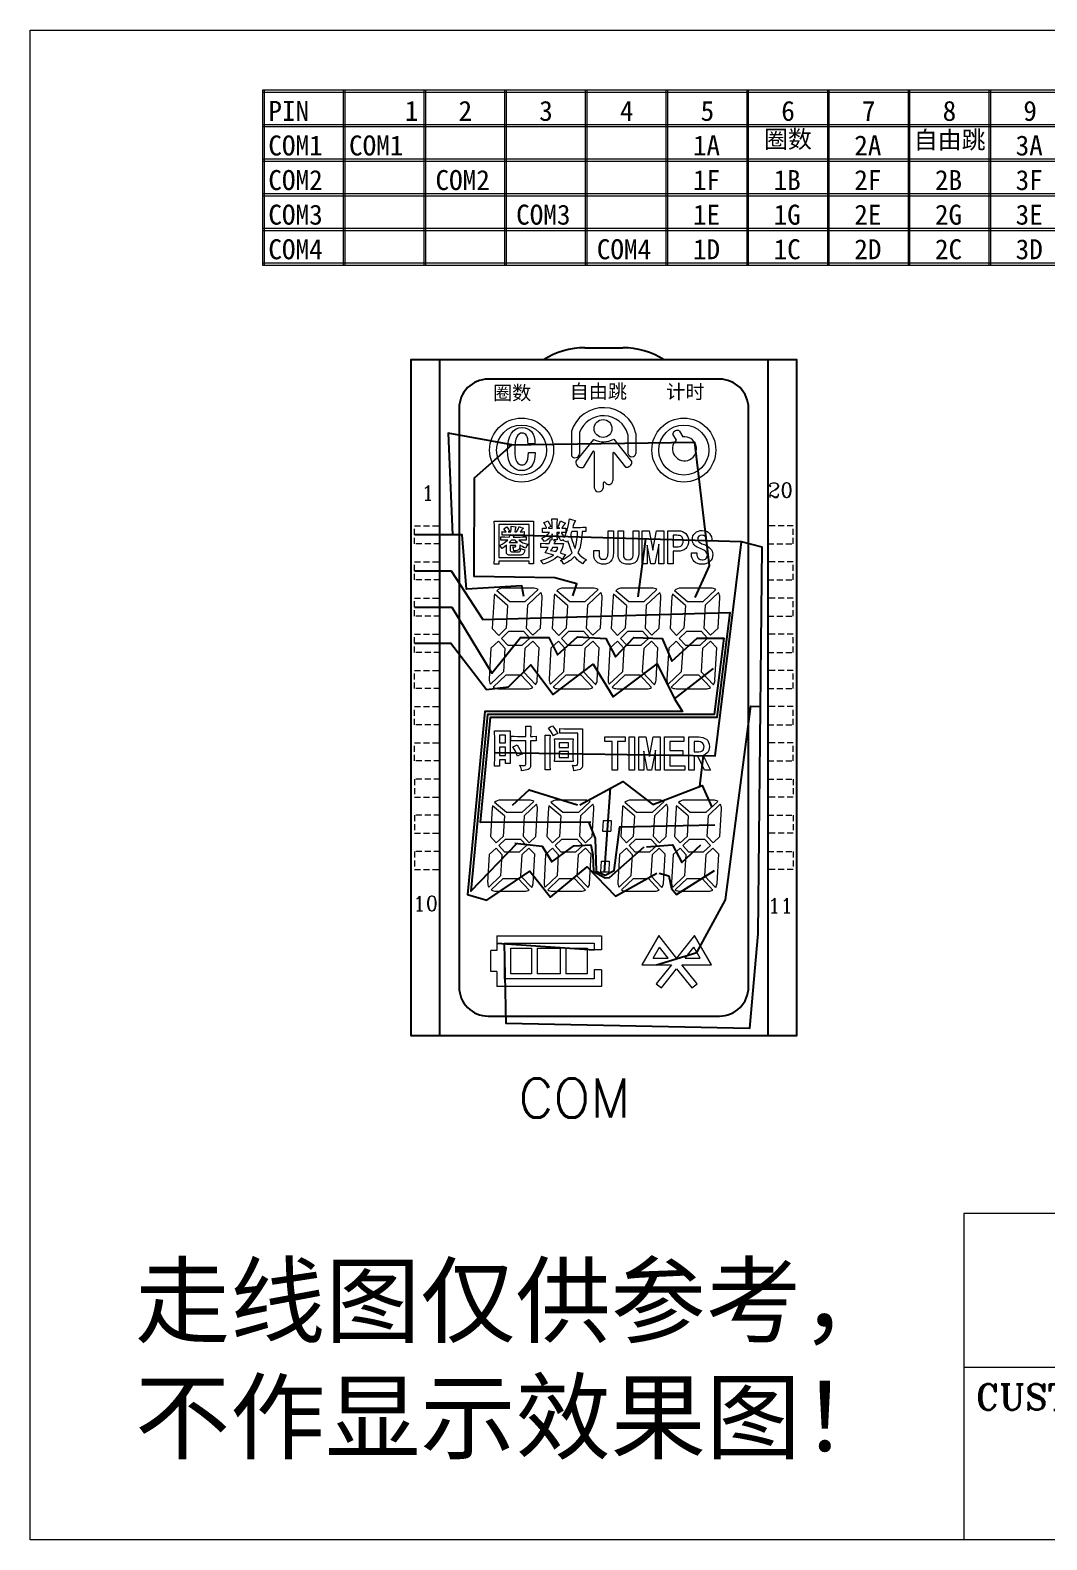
# Model space of a CAD drawing. Header units: millimetres. Extents: x 80 to 298, y -36 to 36.
# Drawn here: x 177.8 to 219.9, y -35.7 to 26.9 of the extents above; entities that cross this region are included whole.
import ezdxf

# ---------------------------------------------------------------- set-up
doc = ezdxf.new("R2010")
doc.units = ezdxf.units.MM
doc.header["$LTSCALE"] = 0.5
doc.linetypes.add('DASHED', pattern=[0.75, 0.5, -0.25])
doc.layers.get('0').update_dxf_attribs({"lineweight": 18})
doc.layers.add('COM', color=1, linetype='Continuous')
doc.styles.add('ROMANC', font='romanc', dxfattribs={"width": 0.8, "height": 1})
doc.styles.add('romans', font='romans.shx')
doc.styles.add('ROMANT', font='romant', dxfattribs={"height": 1.9})
doc.styles.get("Standard").update_dxf_attribs({"font": 'SimSun.ttf'})
doc.styles.add('WMF-宋体0', font='SimSun.ttf')

msp = doc.modelspace()

# ---------------------------------------------------------------- linework, layer by layer
at = {"linetype": 'DASHED'}
msp.add_line((194.762, 10.875), (194.762, -12.375), dxfattribs=at)
at = {"ltscale": 0.5}
for p, q in [((200.222, 10.29), (200.222, 9.267)), ((200.558, 10.236), (200.558, 9.35)), ((202.56, 10.156), (202.56, 9.364)), ((202.896, 10.197), (202.896, 9.372)), ((204.416, 10.166), (204.562, 9.923)), ((204.706, 10.298), (204.838, 10.057)), ((201.137, 9.951), (200.397, 9.045)), ((201.103, 9.454), (200.707, 8.794)), ((201.166, 9.436), (201.166, 7.949)), ((201.976, 9.964), (202.728, 9.016)), ((201.997, 9.397), (202.464, 8.807)), ((201.937, 9.376), (201.937, 8.245)), ((201.535, 8.143), (201.535, 7.932)), ((198.625, 3.792), (197.393, 3.792)), ((201.113, 3.792), (199.881, 3.792)), ((203.555, 3.792), (202.324, 3.792)), ((205.998, 3.792), (204.767, 3.792)), ((197.016, 3.437), (196.935, 2.116)), ((197.571, 3.071), (197.034, 3.531)), ((197.664, 3.215), (197.124, 3.679)), ((198.291, 3.215), (197.664, 3.215)), ((198.291, 3.215), (198.834, 3.729)), ((198.408, 3.092), (198.951, 3.605)), ((198.932, 2.13), (199.002, 3.393)), ((199.504, 3.437), (199.423, 2.116)), ((200.059, 3.071), (199.522, 3.531)), ((200.152, 3.215), (199.611, 3.679)), ((200.779, 3.215), (200.152, 3.215)), ((200.779, 3.215), (201.322, 3.729)), ((200.896, 3.092), (201.439, 3.605)), ((201.419, 2.13), (201.49, 3.393)), ((201.947, 3.437), (201.866, 2.116)), ((202.502, 3.071), (201.965, 3.531)), ((202.595, 3.215), (202.054, 3.679)), ((203.222, 3.215), (202.595, 3.215)), ((203.222, 3.215), (203.765, 3.729)), ((203.339, 3.092), (203.881, 3.605)), ((203.862, 2.13), (203.933, 3.393)), ((204.389, 3.437), (204.309, 2.116)), ((204.945, 3.071), (204.408, 3.531)), ((205.038, 3.215), (204.497, 3.679)), ((205.665, 3.215), (205.038, 3.215)), ((205.665, 3.215), (206.207, 3.729)), ((205.781, 3.092), (206.324, 3.605)), ((206.305, 2.13), (206.376, 3.393)), ((197.571, 3.071), (197.513, 2.123)), ((198.353, 2.116), (198.408, 3.092)), ((200.059, 3.071), (200.001, 2.123)), ((200.841, 2.116), (200.896, 3.092)), ((202.502, 3.071), (202.444, 2.123)), ((203.284, 2.116), (203.339, 3.092)), ((204.945, 3.071), (204.887, 2.123)), ((205.727, 2.116), (205.781, 3.092)), ((196.935, 2.116), (197.202, 1.83)), ((197.513, 2.123), (197.202, 1.83)), ((197.63, 1.999), (197.318, 1.705)), ((197.63, 1.999), (198.23, 1.999)), ((198.23, 1.999), (198.495, 1.718)), ((198.353, 2.116), (198.619, 1.835)), ((198.619, 1.835), (198.932, 2.13)), ((199.423, 2.116), (199.69, 1.83)), ((200.001, 2.123), (199.69, 1.83)), ((200.118, 1.999), (199.806, 1.705)), ((200.118, 1.999), (200.718, 1.999)), ((200.718, 1.999), (200.983, 1.718)), ((200.841, 2.116), (201.106, 1.835)), ((201.106, 1.835), (201.419, 2.13)), ((201.866, 2.116), (202.133, 1.83)), ((202.444, 2.123), (202.133, 1.83)), ((202.561, 1.999), (202.249, 1.705)), ((202.561, 1.999), (203.16, 1.999)), ((203.16, 1.999), (203.426, 1.718)), ((203.284, 2.116), (203.549, 1.835)), ((203.549, 1.835), (203.862, 2.13)), ((204.309, 2.116), (204.576, 1.83)), ((204.887, 2.123), (204.576, 1.83)), ((205.003, 1.999), (204.692, 1.705)), ((205.003, 1.999), (205.603, 1.999)), ((205.603, 1.999), (205.868, 1.718)), ((205.727, 2.116), (205.992, 1.835)), ((205.992, 1.835), (206.305, 2.13)), ((196.881, 1.294), (196.807, 0.017)), ((197.194, 1.589), (196.881, 1.294)), ((197.194, 1.589), (197.459, 1.305)), ((197.318, 1.705), (197.583, 1.422)), ((197.459, 1.305), (197.402, 0.318)), ((197.583, 1.422), (198.182, 1.422)), ((198.182, 1.422), (198.495, 1.718)), ((198.242, 0.311), (198.298, 1.299)), ((198.298, 1.299), (198.612, 1.595)), ((198.612, 1.595), (198.877, 1.315)), ((198.8, -0.026), (198.877, 1.315)), ((199.369, 1.294), (199.295, 0.017)), ((199.682, 1.589), (199.369, 1.294)), ((199.682, 1.589), (199.947, 1.305)), ((199.806, 1.705), (200.07, 1.422)), ((199.947, 1.305), (199.89, 0.318)), ((200.07, 1.422), (200.669, 1.422)), ((200.669, 1.422), (200.983, 1.718)), ((200.73, 0.311), (200.786, 1.299)), ((200.786, 1.299), (201.1, 1.595)), ((201.1, 1.595), (201.364, 1.315)), ((201.288, -0.026), (201.364, 1.315)), ((201.812, 1.294), (201.738, 0.017)), ((202.125, 1.589), (201.812, 1.294)), ((202.125, 1.589), (202.39, 1.305)), ((202.249, 1.705), (202.513, 1.422)), ((202.39, 1.305), (202.333, 0.318)), ((202.513, 1.422), (203.112, 1.422)), ((203.112, 1.422), (203.426, 1.718)), ((203.172, 0.311), (203.229, 1.299)), ((203.229, 1.299), (203.542, 1.595)), ((203.542, 1.595), (203.807, 1.315)), ((203.73, -0.026), (203.807, 1.315)), ((204.255, 1.294), (204.181, 0.017)), ((204.568, 1.589), (204.255, 1.294)), ((204.568, 1.589), (204.833, 1.305)), ((204.692, 1.705), (204.956, 1.422)), ((204.833, 1.305), (204.776, 0.318)), ((204.956, 1.422), (205.555, 1.422)), ((205.555, 1.422), (205.868, 1.718)), ((205.615, 0.311), (205.672, 1.299)), ((205.672, 1.299), (205.985, 1.595)), ((205.985, 1.595), (206.25, 1.315)), ((206.173, -0.026), (206.25, 1.315)), ((197.402, 0.318), (196.858, -0.196)), ((197.519, 0.194), (196.975, -0.319)), ((197.519, 0.194), (198.118, 0.194)), ((198.118, 0.194), (198.614, -0.331)), ((198.242, 0.311), (198.737, -0.214)), ((199.89, 0.318), (199.346, -0.196)), ((200.007, 0.194), (199.463, -0.319)), ((200.007, 0.194), (200.606, 0.194)), ((200.606, 0.194), (201.101, -0.331)), ((200.73, 0.311), (201.225, -0.214)), ((202.333, 0.318), (201.789, -0.196)), ((202.449, 0.194), (201.906, -0.319)), ((202.449, 0.194), (203.049, 0.194)), ((203.049, 0.194), (203.544, -0.331)), ((203.172, 0.311), (203.668, -0.214)), ((204.776, 0.318), (204.232, -0.196)), ((204.892, 0.194), (204.349, -0.319)), ((204.892, 0.194), (205.491, 0.194)), ((205.491, 0.194), (205.987, -0.331)), ((205.615, 0.311), (206.111, -0.214)), ((197.185, -0.383), (198.422, -0.383)), ((199.672, -0.383), (200.91, -0.383)), ((202.115, -0.383), (203.353, -0.383)), ((204.558, -0.383), (205.796, -0.383)), ((198.471, -4.996), (197.276, -4.996)), ((200.809, -4.996), (199.613, -4.996)), ((203.873, -4.996), (202.678, -4.996)), ((206.099, -4.996), (204.903, -4.996)), ((196.934, -5.318), (196.861, -6.513)), ((197.437, -5.649), (196.951, -5.232)), ((197.521, -5.518), (197.032, -5.099)), ((198.169, -5.518), (197.521, -5.518)), ((198.169, -5.518), (198.66, -5.054)), ((198.226, -6.513), (198.275, -5.63)), ((198.275, -5.63), (198.766, -5.165)), ((198.749, -6.5), (198.813, -5.358)), ((199.272, -5.318), (199.199, -6.513)), ((199.774, -5.649), (199.288, -5.232)), ((199.858, -5.518), (199.369, -5.099)), ((200.507, -5.518), (199.858, -5.518)), ((200.507, -5.518), (200.998, -5.054)), ((200.563, -6.513), (200.613, -5.63)), ((200.613, -5.63), (201.104, -5.165)), ((201.086, -6.5), (201.15, -5.358)), ((202.336, -5.318), (202.263, -6.513)), ((202.839, -5.649), (202.352, -5.232)), ((202.923, -5.518), (202.433, -5.099)), ((203.571, -5.518), (202.923, -5.518)), ((203.571, -5.518), (204.062, -5.054)), ((203.628, -6.513), (203.677, -5.63)), ((203.677, -5.63), (204.168, -5.165)), ((204.151, -6.5), (204.215, -5.358)), ((204.562, -5.318), (204.489, -6.513)), ((205.064, -5.649), (204.578, -5.232)), ((205.148, -5.518), (204.659, -5.099)), ((205.797, -5.518), (205.148, -5.518)), ((205.797, -5.518), (206.288, -5.054)), ((205.853, -6.513), (205.903, -5.63)), ((205.903, -5.63), (206.394, -5.165)), ((206.376, -6.5), (206.44, -5.358)), ((197.437, -5.649), (197.384, -6.507)), ((199.774, -5.649), (199.722, -6.507)), ((201.53, -5.84), (201.509, -6.282)), ((201.53, -5.84), (201.873, -5.84)), ((201.873, -5.84), (201.851, -6.282)), ((202.839, -5.649), (202.786, -6.507)), ((205.064, -5.649), (205.012, -6.507)), ((196.861, -6.513), (197.103, -6.772)), ((197.384, -6.507), (197.103, -6.772)), ((197.49, -6.619), (197.208, -6.884)), ((197.49, -6.619), (198.114, -6.619)), ((198.07, -7.14), (198.354, -6.873)), ((198.114, -6.619), (198.354, -6.873)), ((198.226, -6.513), (198.466, -6.767)), ((198.466, -6.767), (198.749, -6.5)), ((199.199, -6.513), (199.44, -6.772)), ((199.722, -6.507), (199.44, -6.772)), ((199.827, -6.619), (199.545, -6.884)), ((199.827, -6.619), (200.451, -6.619)), ((200.408, -7.14), (200.691, -6.873)), ((200.451, -6.619), (200.691, -6.873)), ((200.563, -6.513), (200.803, -6.767)), ((200.803, -6.767), (201.086, -6.5)), ((201.509, -6.282), (201.851, -6.282)), ((202.263, -6.513), (202.505, -6.772)), ((202.786, -6.507), (202.505, -6.772)), ((202.892, -6.619), (202.61, -6.884)), ((202.892, -6.619), (203.516, -6.619)), ((203.472, -7.14), (203.756, -6.873)), ((203.516, -6.619), (203.756, -6.873)), ((203.628, -6.513), (203.868, -6.767)), ((203.868, -6.767), (204.151, -6.5)), ((204.489, -6.513), (204.73, -6.772)), ((205.012, -6.507), (204.73, -6.772)), ((205.117, -6.619), (204.835, -6.884)), ((205.117, -6.619), (205.741, -6.619)), ((205.698, -7.14), (205.981, -6.873)), ((205.741, -6.619), (205.981, -6.873)), ((205.853, -6.513), (206.093, -6.767)), ((206.093, -6.767), (206.376, -6.5)), ((196.812, -7.256), (196.745, -8.412)), ((197.096, -6.99), (196.812, -7.256)), ((197.096, -6.99), (197.335, -7.247)), ((197.208, -6.884), (197.447, -7.14)), ((197.335, -7.247), (197.284, -8.14)), ((197.447, -7.14), (198.07, -7.14)), ((198.125, -8.146), (198.176, -7.252)), ((198.176, -7.252), (198.459, -6.984)), ((198.459, -6.984), (198.699, -7.238)), ((198.63, -8.451), (198.699, -7.238)), ((199.15, -7.256), (199.083, -8.412)), ((199.433, -6.99), (199.15, -7.256)), ((199.433, -6.99), (199.673, -7.247)), ((199.545, -6.884), (199.784, -7.14)), ((199.673, -7.247), (199.621, -8.14)), ((199.784, -7.14), (200.408, -7.14)), ((200.462, -8.146), (200.513, -7.252)), ((200.513, -7.252), (200.797, -6.984)), ((200.797, -6.984), (201.037, -7.238)), ((200.967, -8.451), (201.037, -7.238)), ((202.214, -7.256), (202.147, -8.412)), ((202.498, -6.99), (202.214, -7.256)), ((202.498, -6.99), (202.737, -7.247)), ((202.61, -6.884), (202.849, -7.14)), ((202.737, -7.247), (202.685, -8.14)), ((202.849, -7.14), (203.472, -7.14)), ((203.527, -8.146), (203.578, -7.252)), ((203.578, -7.252), (203.861, -6.984)), ((203.861, -6.984), (204.101, -7.238)), ((204.031, -8.451), (204.101, -7.238)), ((204.44, -7.256), (204.373, -8.412)), ((204.723, -6.99), (204.44, -7.256)), ((204.723, -6.99), (204.963, -7.247)), ((204.835, -6.884), (205.074, -7.14)), ((204.963, -7.247), (204.911, -8.14)), ((205.074, -7.14), (205.698, -7.14)), ((205.752, -8.146), (205.803, -7.252)), ((205.803, -7.252), (206.087, -6.984)), ((206.087, -6.984), (206.327, -7.238)), ((206.257, -8.451), (206.327, -7.238)), ((201.447, -7.524), (201.426, -7.966)), ((201.426, -7.966), (201.768, -7.966)), ((201.447, -7.524), (201.79, -7.524)), ((201.79, -7.524), (201.768, -7.966)), ((197.284, -8.14), (196.792, -8.604)), ((197.389, -8.252), (196.897, -8.716)), ((197.389, -8.252), (198.013, -8.252)), ((198.013, -8.252), (198.461, -8.726)), ((198.125, -8.146), (198.573, -8.621)), ((199.621, -8.14), (199.129, -8.604)), ((199.727, -8.252), (199.235, -8.716)), ((199.727, -8.252), (200.35, -8.252)), ((200.35, -8.252), (200.798, -8.726)), ((200.462, -8.146), (200.91, -8.621)), ((202.685, -8.14), (202.193, -8.604)), ((202.791, -8.252), (202.299, -8.716)), ((202.791, -8.252), (203.415, -8.252)), ((203.415, -8.252), (203.863, -8.726)), ((203.527, -8.146), (203.975, -8.621)), ((204.911, -8.14), (204.419, -8.604)), ((205.017, -8.252), (204.525, -8.716)), ((205.017, -8.252), (205.64, -8.252)), ((205.64, -8.252), (206.089, -8.726)), ((205.752, -8.146), (206.2, -8.621)), ((197.087, -8.773), (198.288, -8.773)), ((199.424, -8.773), (200.626, -8.773)), ((202.489, -8.773), (203.69, -8.773)), ((204.714, -8.773), (205.916, -8.773)), ((197.121, -10.62), (201.472, -10.62)), ((197.121, -10.62), (197.121, -11.236)), ((201.472, -10.62), (201.472, -11.199)), ((196.87, -12.106), (196.87, -11.236)), ((197.121, -11.236), (196.87, -11.236)), ((197.435, -10.93), (201.162, -10.93)), ((197.435, -10.93), (197.435, -12.412)), ((197.707, -12.202), (197.707, -11.14)), ((197.707, -11.14), (198.563, -11.14)), ((198.563, -11.14), (198.563, -12.202)), ((198.797, -11.14), (199.752, -11.14)), ((198.797, -11.14), (198.797, -12.202)), ((199.752, -11.14), (199.752, -12.202)), ((199.985, -11.14), (200.877, -11.14)), ((199.985, -11.14), (199.985, -12.202)), ((200.877, -11.14), (200.877, -12.202)), ((201.162, -10.93), (201.162, -11.199)), ((201.472, -11.199), (201.162, -11.199)), ((203.614, -11.546), (203.874, -11.093)), ((204.233, -11.546), (203.874, -11.093)), ((204.933, -11.546), (205.291, -11.093)), ((205.552, -11.546), (205.291, -11.093)), ((203.614, -11.546), (204.233, -11.546)), ((204.933, -11.546), (205.552, -11.546)), ((197.121, -12.106), (196.87, -12.106)), ((197.121, -12.106), (197.121, -12.722)), ((201.162, -12.412), (197.435, -12.412)), ((198.563, -12.202), (197.707, -12.202)), ((199.752, -12.202), (198.797, -12.202)), ((200.877, -12.202), (199.985, -12.202)), ((201.472, -12.035), (201.162, -12.035)), ((201.162, -12.035), (201.162, -12.412)), ((201.472, -12.035), (201.472, -12.722)), ((201.472, -12.722), (197.121, -12.722))]:
    msp.add_line(p, q, dxfattribs=at)
at = {"lineweight": 25}
msp.add_line((208.362, -14.75), (209.562, -14.75), dxfattribs=at)
at = {"linetype": 'ByBlock'}
msp.add_lwpolyline([(177.773, -35.657), (177.773, 26.913), (267.074, 26.913), (267.074, -35.657)], close=True, dxfattribs=at)
at = {"color": 7, "lineweight": 0}
for points in [[(187.412, 24.429), (187.412, 24.35), (257.755, 24.35), (257.755, 24.429), (187.412, 24.429), (187.412, 24.429)], [(187.412, 24.429), (187.412, 17.18), (187.492, 17.18), (187.492, 24.429), (187.412, 24.429), (187.412, 24.429)], [(190.758, 24.429), (190.758, 17.18), (190.837, 17.18), (190.837, 24.429), (190.758, 24.429), (190.758, 24.429)], [(194.104, 24.429), (194.104, 17.18), (194.183, 17.18), (194.183, 24.429), (194.104, 24.429), (194.104, 24.429)], [(197.45, 24.429), (197.45, 17.18), (197.529, 17.18), (197.529, 24.429), (197.45, 24.429), (197.45, 24.429)], [(200.795, 24.429), (200.795, 17.18), (200.875, 17.18), (200.875, 24.429), (200.795, 24.429), (200.795, 24.429)], [(204.141, 24.429), (204.141, 17.18), (204.221, 17.18), (204.221, 24.429), (204.141, 24.429), (204.141, 24.429)], [(207.487, 24.429), (207.487, 17.18), (207.567, 17.18), (207.567, 24.429), (207.487, 24.429), (207.487, 24.429)], [(210.833, 24.429), (210.833, 17.18), (210.913, 17.18), (210.913, 24.429), (210.833, 24.429), (210.833, 24.429)], [(214.179, 24.429), (214.179, 17.18), (214.259, 17.18), (214.259, 24.429), (214.179, 24.429), (214.179, 24.429)], [(217.525, 24.429), (217.525, 17.18), (217.605, 17.18), (217.605, 24.429), (217.525, 24.429), (217.525, 24.429)], [(187.412, 22.995), (187.412, 22.916), (257.755, 22.916), (257.755, 22.995), (187.412, 22.995), (187.412, 22.995)], [(187.412, 21.561), (187.412, 21.482), (257.755, 21.482), (257.755, 21.561), (187.412, 21.561), (187.412, 21.561)], [(187.412, 20.128), (187.412, 20.048), (257.755, 20.048), (257.755, 20.128), (187.412, 20.128), (187.412, 20.128)], [(187.412, 18.694), (187.412, 18.614), (257.755, 18.614), (257.755, 18.694), (187.412, 18.694), (187.412, 18.694)], [(187.412, 17.26), (187.412, 17.18), (257.755, 17.18), (257.755, 17.26), (187.412, 17.26), (187.412, 17.26)]]:
    msp.add_lwpolyline(points, dxfattribs=at)
at = {"color": 7, "linetype": 'Continuous', "lineweight": 25}
for points in [[(208.362, 13.25), (194.762, 13.25), (193.562, 13.25), (193.562, -14.75), (209.562, -14.75), (209.562, 13.25), (208.362, 13.25), (208.362, -14.75)], [(194.762, -14.75), (194.762, 13.25)], [(200.779, 13.75), (202.345, 13.75)]]:
    msp.add_lwpolyline(points, dxfattribs=at)
for points in [[(200.779, 13.75, 0.143639), (199.062, 13.25)], [(204.062, 13.25, 0.143639), (202.345, 13.75)]]:
    msp.add_lwpolyline(points, format="xyb", dxfattribs=at)
at = {"lineweight": 25}
msp.add_lwpolyline([(195.562, 11.25), (195.562, -12.75, 0.414214), (196.762, -13.95), (206.362, -13.95, 0.414214), (207.562, -12.75), (207.562, 11.25, 0.414214), (206.362, 12.45), (196.762, 12.45, 0.414214)], format="xyb", close=True, dxfattribs=at)
at = {"ltscale": 0.5}
for points in [[(198.719, 9.407), (198.699, 9.215), (198.668, 9.054), (198.618, 8.923), (198.547, 8.822), (198.467, 8.751), (198.376, 8.701), (198.275, 8.67), (198.164, 8.66), (198.043, 8.67), (197.932, 8.711), (197.831, 8.771), (197.74, 8.862), (197.659, 8.973), (197.609, 9.114), (197.578, 9.296), (197.568, 9.498), (197.578, 9.72), (197.609, 9.912), (197.659, 10.073), (197.73, 10.205), (197.821, 10.305), (197.932, 10.386), (198.043, 10.427), (198.174, 10.447), (198.295, 10.427), (198.396, 10.396), (198.487, 10.346), (198.567, 10.275), (198.628, 10.174), (198.668, 10.063), (198.699, 9.922), (198.699, 9.771), (198.426, 9.771), (198.416, 9.882), (198.406, 9.972), (198.386, 10.053), (198.356, 10.114), (198.325, 10.154), (198.285, 10.184), (198.234, 10.205), (198.174, 10.215), (198.113, 10.205), (198.053, 10.174), (198.002, 10.124), (197.952, 10.053), (197.911, 9.962), (197.891, 9.841), (197.871, 9.7), (197.871, 9.518), (197.871, 9.357), (197.891, 9.215), (197.911, 9.104), (197.952, 9.024), (198.002, 8.963), (198.053, 8.923), (198.113, 8.892), (198.174, 8.892), (198.214, 8.892), (198.265, 8.913), (198.305, 8.943), (198.345, 8.983), (198.386, 9.044), (198.406, 9.135), (198.426, 9.256), (198.436, 9.407), (198.719, 9.407)], [(197.019, 6.565), (198.65, 6.565), (198.642, 6.349), (198.642, 6.124), (198.642, 5.296), (198.642, 5.184), (198.642, 5.063), (198.65, 4.935), (198.65, 4.79), (198.465, 4.79), (198.465, 4.911), (197.204, 4.911), (197.204, 4.782), (197.019, 4.782), (197.027, 5.047), (197.027, 5.304), (197.027, 6.124), (197.027, 6.341), (197.019, 6.565)], [(197.204, 6.421), (197.204, 5.055), (198.465, 5.055), (198.465, 6.421), (197.204, 6.421)], [(197.74, 5.782), (197.696, 5.73), (197.644, 5.678), (197.977, 5.678), (197.925, 5.715), (197.881, 5.782), (197.74, 5.782)], [(200.232, 6.14), (200.208, 6.075), (200.192, 6.027), (200.192, 5.995), (200.2, 5.931), (200.224, 5.851), (200.256, 5.754), (200.288, 5.65), (200.32, 5.553), (200.345, 5.481), (200.369, 5.425), (200.417, 5.594), (200.449, 5.794), (200.473, 5.979), (200.473, 6.14), (200.232, 6.14)], [(201.962, 5.254), (201.954, 5.143), (201.93, 5.04), (201.898, 4.961), (201.843, 4.89), (201.787, 4.842), (201.716, 4.803), (201.637, 4.779), (201.549, 4.779), (201.462, 4.779), (201.391, 4.803), (201.32, 4.834), (201.256, 4.89), (201.209, 4.953), (201.169, 5.032), (201.145, 5.128), (201.145, 5.246), (201.145, 5.35), (201.367, 5.35), (201.367, 5.223), (201.367, 5.159), (201.375, 5.104), (201.391, 5.064), (201.415, 5.032), (201.47, 4.993), (201.542, 4.985), (201.581, 4.985), (201.621, 4.993), (201.66, 5.009), (201.684, 5.04), (201.708, 5.072), (201.724, 5.12), (201.732, 5.183), (201.74, 5.254), (201.74, 6.166), (201.962, 6.166), (201.962, 5.254)], [(203.008, 5.207), (203, 5.112), (202.976, 5.024), (202.945, 4.953), (202.897, 4.89), (202.842, 4.842), (202.77, 4.803), (202.675, 4.779), (202.58, 4.779), (202.477, 4.779), (202.382, 4.803), (202.311, 4.842), (202.255, 4.89), (202.207, 4.953), (202.176, 5.024), (202.152, 5.112), (202.152, 5.207), (202.152, 6.166), (202.374, 6.166), (202.374, 5.199), (202.374, 5.143), (202.382, 5.088), (202.406, 5.048), (202.429, 5.017), (202.493, 4.969), (202.58, 4.961), (202.659, 4.969), (202.723, 5.017), (202.747, 5.048), (202.77, 5.088), (202.778, 5.143), (202.786, 5.199), (202.786, 6.166), (203.008, 6.166), (203.008, 5.207)], [(205.077, 5.746), (205.069, 5.651), (205.046, 5.564), (205.006, 5.492), (204.958, 5.429), (204.895, 5.381), (204.816, 5.342), (204.728, 5.318), (204.633, 5.318), (204.435, 5.318), (204.435, 4.795), (204.213, 4.795), (204.213, 6.166), (204.641, 6.166), (204.736, 6.158), (204.824, 6.134), (204.895, 6.095), (204.958, 6.047), (205.006, 5.984), (205.046, 5.912), (205.069, 5.833), (205.077, 5.746)], [(204.855, 5.746), (204.847, 5.809), (204.831, 5.857), (204.816, 5.897), (204.784, 5.928), (204.752, 5.952), (204.705, 5.968), (204.649, 5.976), (204.594, 5.984), (204.435, 5.984), (204.435, 5.5), (204.594, 5.5), (204.649, 5.5), (204.705, 5.508), (204.752, 5.524), (204.784, 5.548), (204.816, 5.579), (204.831, 5.619), (204.847, 5.675), (204.855, 5.746)], [(206.084, 5.191), (206.076, 5.104), (206.052, 5.017), (206.013, 4.945), (205.957, 4.89), (205.894, 4.842), (205.822, 4.803), (205.735, 4.779), (205.64, 4.779), (205.537, 4.779), (205.45, 4.803), (205.379, 4.842), (205.315, 4.89), (205.268, 4.953), (205.228, 5.024), (205.204, 5.096), (205.204, 5.183), (205.204, 5.254), (205.426, 5.254), (205.426, 5.191), (205.426, 5.135), (205.442, 5.088), (205.458, 5.048), (205.489, 5.017), (205.553, 4.969), (205.64, 4.961), (205.688, 4.961), (205.735, 4.969), (205.775, 4.993), (205.807, 5.017), (205.846, 5.088), (205.862, 5.167), (205.838, 5.239), (205.791, 5.302), (205.711, 5.357), (205.593, 5.421), (205.505, 5.453), (205.434, 5.492), (205.371, 5.532), (205.315, 5.579), (205.283, 5.627), (205.252, 5.675), (205.236, 5.738), (205.236, 5.793), (205.236, 5.873), (205.26, 5.952), (205.299, 6.015), (205.347, 6.071), (205.41, 6.119), (205.482, 6.15), (205.553, 6.174), (205.64, 6.182), (205.735, 6.166), (205.822, 6.142), (205.894, 6.103), (205.949, 6.047), (205.989, 5.984), (206.021, 5.912), (206.036, 5.833), (206.044, 5.754), (205.822, 5.754), (205.815, 5.849), (205.775, 5.92), (205.751, 5.944), (205.719, 5.968), (205.68, 5.976), (205.64, 5.984), (205.561, 5.968), (205.505, 5.936), (205.466, 5.889), (205.458, 5.817), (205.466, 5.762), (205.497, 5.714), (205.521, 5.682), (205.569, 5.659), (205.632, 5.627), (205.719, 5.595), (205.799, 5.564), (205.87, 5.516), (205.933, 5.476), (205.981, 5.421), (206.029, 5.373), (206.052, 5.318), (206.076, 5.254), (206.084, 5.191)], [(199.437, 5.473), (199.405, 5.409), (199.357, 5.353), (199.453, 5.329), (199.573, 5.304), (199.622, 5.369), (199.662, 5.473), (199.437, 5.473)], [(197.03, -2.129), (197.684, -2.129), (197.684, -2.281), (197.684, -2.448), (197.684, -2.623), (197.684, -2.823), (197.684, -3.022), (197.684, -3.19), (197.684, -3.341), (197.684, -3.477), (197.484, -3.477), (197.484, -3.325), (197.237, -3.325), (197.237, -3.589), (197.03, -3.589), (197.037, -3.206), (197.037, -2.839), (197.037, -2.48), (197.03, -2.129)], [(197.237, -2.304), (197.237, -2.631), (197.484, -2.631), (197.484, -2.304), (197.237, -2.304)], [(197.707, -2.344), (197.843, -2.352), (197.987, -2.36), (198.154, -2.36), (198.33, -2.36), (198.33, -2.145), (198.322, -1.93), (198.529, -1.93), (198.529, -2.137), (198.521, -2.36), (198.625, -2.36), (198.76, -2.344), (198.76, -2.544), (198.625, -2.536), (198.521, -2.536), (198.521, -3.565), (198.521, -3.621), (198.497, -3.668), (198.465, -3.708), (198.425, -3.732), (198.37, -3.748), (198.306, -3.756), (198.234, -3.772), (198.154, -3.78), (198.154, -3.724), (198.138, -3.668), (198.114, -3.613), (198.074, -3.549), (198.154, -3.557), (198.21, -3.565), (198.258, -3.565), (198.282, -3.565), (198.306, -3.557), (198.314, -3.541), (198.322, -3.517), (198.33, -3.485), (198.33, -2.536), (198.003, -2.536), (197.707, -2.544), (197.707, -2.344)], [(199.327, -3.413), (199.327, -3.581), (199.335, -3.748), (199.127, -3.748), (199.135, -3.573), (199.135, -3.405), (199.135, -2.6), (199.135, -2.448), (199.127, -2.312), (199.335, -2.312), (199.327, -2.432), (199.327, -2.552), (199.327, -3.413)], [(199.271, -2.017), (199.359, -1.953), (199.43, -1.914), (199.478, -1.969), (199.526, -2.041), (199.582, -2.129), (199.654, -2.233), (199.558, -2.281), (199.47, -2.336), (199.374, -2.169), (199.271, -2.017)], [(199.518, -2.456), (200.292, -2.456), (200.284, -2.6), (200.284, -2.727), (200.284, -3.134), (200.284, -3.254), (200.292, -3.397), (199.518, -3.397), (199.526, -3.246), (199.526, -3.126), (199.526, -2.727), (199.526, -2.6), (199.518, -2.456)], [(199.733, -2.033), (199.901, -2.049), (200.068, -2.049), (200.683, -2.049), (200.675, -2.201), (200.675, -2.36), (200.675, -3.501), (200.675, -3.581), (200.659, -3.644), (200.627, -3.692), (200.579, -3.724), (200.459, -3.756), (200.324, -3.78), (200.308, -3.668), (200.26, -3.549), (200.332, -3.557), (200.387, -3.557), (200.427, -3.549), (200.451, -3.549), (200.475, -3.517), (200.491, -3.461), (200.491, -2.217), (200.076, -2.217), (199.901, -2.217), (199.733, -2.225), (199.733, -2.033)], [(202.443, -2.565), (202.133, -2.565), (202.133, -3.758), (201.911, -3.758), (201.911, -2.565), (201.601, -2.565), (201.601, -2.382), (202.443, -2.382), (202.443, -2.565)], [(205.981, -3.758), (205.743, -3.758), (205.464, -3.177), (205.305, -3.177), (205.305, -3.758), (205.083, -3.758), (205.083, -2.382), (205.496, -2.382), (205.584, -2.39), (205.671, -2.406), (205.751, -2.438), (205.814, -2.477), (205.87, -2.533), (205.91, -2.605), (205.934, -2.684), (205.942, -2.787), (205.934, -2.859), (205.918, -2.931), (205.894, -2.994), (205.854, -3.042), (205.767, -3.114), (205.679, -3.153), (205.981, -3.758)], [(197.237, -2.799), (197.237, -3.15), (197.484, -3.15), (197.484, -2.799), (197.237, -2.799)], [(197.795, -2.791), (197.883, -2.751), (197.971, -2.703), (198.074, -2.895), (198.17, -3.094), (198.074, -3.126), (197.979, -3.174), (197.899, -2.974), (197.795, -2.791)], [(199.717, -2.623), (199.717, -2.823), (200.092, -2.823), (200.092, -2.623), (199.717, -2.623)], [(199.717, -2.99), (199.717, -3.23), (200.092, -3.23), (200.092, -2.99), (199.717, -2.99)], [(205.719, -2.78), (205.711, -2.74), (205.703, -2.692), (205.679, -2.66), (205.655, -2.628), (205.616, -2.605), (205.576, -2.581), (205.52, -2.573), (205.456, -2.565), (205.305, -2.565), (205.305, -2.994), (205.504, -2.994), (205.584, -2.986), (205.647, -2.954), (205.679, -2.923), (205.695, -2.883), (205.711, -2.843), (205.719, -2.78)]]:
    msp.add_lwpolyline(points, dxfattribs=at)
at = {"linetype": 'DASHED'}
for points in [[(194.762, 5.625), (193.712, 5.625), (193.712, 6.375), (194.762, 6.375)], [(208.362, 5.625), (209.412, 5.625), (209.412, 6.375), (208.362, 6.375)], [(194.762, 4.125), (193.712, 4.125), (193.712, 4.875), (194.762, 4.875)], [(208.362, 4.125), (209.412, 4.125), (209.412, 4.875), (208.362, 4.875)], [(194.762, 2.625), (193.712, 2.625), (193.712, 3.375), (194.762, 3.375)], [(208.362, 2.625), (209.412, 2.625), (209.412, 3.375), (208.362, 3.375)], [(194.762, 1.125), (193.712, 1.125), (193.712, 1.875), (194.762, 1.875)], [(208.362, 1.125), (209.412, 1.125), (209.412, 1.875), (208.362, 1.875)], [(194.762, -0.375), (193.712, -0.375), (193.712, 0.375), (194.762, 0.375)], [(208.362, -0.375), (209.412, -0.375), (209.412, 0.375), (208.362, 0.375)], [(194.762, -1.875), (193.712, -1.875), (193.712, -1.125), (194.762, -1.125)], [(208.362, -1.875), (209.412, -1.875), (209.412, -1.125), (208.362, -1.125)], [(194.762, -3.375), (193.712, -3.375), (193.712, -2.625), (194.762, -2.625)], [(208.362, -3.375), (209.412, -3.375), (209.412, -2.625), (208.362, -2.625)], [(194.762, -4.125), (193.712, -4.125), (193.712, -4.875), (194.762, -4.875)], [(208.362, -4.125), (209.412, -4.125), (209.412, -4.875), (208.362, -4.875)], [(194.762, -5.625), (193.712, -5.625), (193.712, -6.375), (194.762, -6.375)], [(208.362, -5.625), (209.412, -5.625), (209.412, -6.375), (208.362, -6.375)], [(194.762, -7.125), (193.712, -7.125), (193.712, -7.875), (194.762, -7.875)], [(208.362, -7.125), (209.412, -7.125), (209.412, -7.875), (208.362, -7.875)]]:
    msp.add_lwpolyline(points, dxfattribs=at)
at = {"ltscale": 0.5}
for points in [[(197.718, 6.241), (197.718, 6.352), (197.822, 6.337), (197.918, 6.322), (197.888, 6.233), (197.866, 6.115), (197.94, 6.115), (198.007, 6.233), (198.058, 6.337), (198.132, 6.3), (198.229, 6.27), (198.162, 6.204), (198.095, 6.115), (198.125, 6.115), (198.162, 6.115), (198.206, 6.122), (198.266, 6.13), (198.266, 5.989), (198.155, 5.989), (198.073, 5.989), (197.844, 5.989), (197.822, 5.937), (197.799, 5.9), (198.095, 5.9), (198.214, 5.908), (198.347, 5.915), (198.347, 5.774), (198.199, 5.774), (198.036, 5.782), (198.081, 5.745), (198.155, 5.7), (198.206, 5.671), (198.266, 5.649), (198.34, 5.626), (198.421, 5.604), (198.362, 5.523), (198.332, 5.449), (198.251, 5.478), (198.184, 5.508), (198.125, 5.545), (198.073, 5.589), (198.073, 5.515), (198.073, 5.471), (198.066, 5.434), (198.051, 5.404), (198.029, 5.382), (197.992, 5.367), (197.955, 5.352), (197.896, 5.338), (197.836, 5.33), (197.814, 5.412), (197.785, 5.493), (197.844, 5.493), (197.881, 5.501), (197.91, 5.508), (197.918, 5.523), (197.918, 5.552), (197.681, 5.552), (197.681, 5.352), (197.688, 5.323), (197.703, 5.301), (197.733, 5.293), (197.777, 5.286), (198.014, 5.286), (198.058, 5.293), (198.081, 5.308), (198.095, 5.323), (198.103, 5.345), (198.103, 5.382), (198.103, 5.434), (198.192, 5.397), (198.288, 5.375), (198.273, 5.323), (198.258, 5.271), (198.243, 5.234), (198.221, 5.204), (198.199, 5.182), (198.169, 5.167), (198.125, 5.16), (198.081, 5.153), (197.696, 5.153), (197.622, 5.16), (197.57, 5.182), (197.533, 5.219), (197.525, 5.278), (197.525, 5.567), (197.444, 5.501), (197.34, 5.434), (197.296, 5.501), (197.237, 5.56), (197.34, 5.612), (197.429, 5.671), (197.511, 5.73), (197.577, 5.782), (197.437, 5.774), (197.289, 5.774), (197.289, 5.915), (197.451, 5.908), (197.636, 5.9), (197.659, 5.952), (197.681, 5.989), (197.496, 5.989), (197.348, 5.989), (197.348, 6.13), (197.407, 6.122), (197.451, 6.115), (197.488, 6.115), (197.511, 6.115), (197.466, 6.174), (197.414, 6.241), (197.474, 6.285), (197.54, 6.322), (197.607, 6.226), (197.659, 6.137), (197.599, 6.115), (197.703, 6.115)], [(199.614, 6.26), (199.726, 6.268), (199.739, 6.268), (199.726, 6.274), (199.654, 6.298), (199.71, 6.426), (199.766, 6.579), (199.879, 6.523), (199.975, 6.482), (199.927, 6.434), (199.887, 6.378), (199.855, 6.322), (199.822, 6.268), (199.822, 6.268), (199.911, 6.276), (199.991, 6.276), (199.991, 6.092), (199.911, 6.092), (199.822, 6.1), (199.805, 6.1), (199.805, 6.07), (199.871, 5.971), (199.923, 5.882), (199.959, 5.963), (200.047, 6.196), (200.104, 6.429), (200.144, 6.654), (200.264, 6.614), (200.385, 6.59), (200.345, 6.517), (200.32, 6.453), (200.296, 6.389), (200.272, 6.3), (200.602, 6.3), (200.69, 6.308), (200.81, 6.316), (200.81, 6.132), (200.754, 6.132), (200.714, 6.132), (200.682, 6.14), (200.666, 6.14), (200.658, 6.059), (200.65, 5.963), (200.642, 5.843), (200.626, 5.714), (200.602, 5.586), (200.577, 5.465), (200.529, 5.353), (200.481, 5.248), (200.561, 5.152), (200.65, 5.08), (200.746, 5.015), (200.842, 4.967), (200.746, 4.879), (200.682, 4.798), (200.61, 4.847), (200.545, 4.887), (200.497, 4.927), (200.457, 4.967), (200.401, 5.039), (200.353, 5.104), (200.28, 5.023), (200.2, 4.951), (200.144, 4.919), (200.079, 4.879), (199.999, 4.831), (199.911, 4.782), (199.847, 4.863), (199.766, 4.935), (199.919, 5.007), (200.047, 5.088), (200.168, 5.168), (200.256, 5.256), (200.184, 5.425), (200.12, 5.594), (200.104, 5.666), (200.083, 5.748), (200.063, 5.69), (199.975, 5.722), (199.871, 5.762), (199.889, 5.803), (199.871, 5.794), (199.782, 5.746), (199.71, 5.891), (199.63, 6.011), (199.702, 6.059), (199.728, 6.079), (199.728, 6.1), (199.726, 6.1), (199.614, 6.1), (199.614, 5.939), (199.622, 5.786), (199.489, 5.786), (199.478, 5.764), (199.565, 5.73), (199.525, 5.682), (199.493, 5.642), (199.774, 5.642), (199.887, 5.642), (199.863, 5.529), (199.83, 5.433), (199.79, 5.337), (199.75, 5.248), (199.863, 5.216), (199.967, 5.184), (199.903, 5.088), (199.855, 4.991), (199.758, 5.047), (199.638, 5.096), (199.533, 5.007), (199.405, 4.927), (199.244, 4.847), (199.051, 4.782), (199.011, 4.863), (198.947, 4.935), (199.116, 4.983), (199.26, 5.039), (199.381, 5.096), (199.485, 5.16), (199.3, 5.208), (199.124, 5.256), (199.18, 5.353), (199.252, 5.473), (199.188, 5.473), (199.124, 5.473), (199.043, 5.473), (198.947, 5.465), (198.947, 5.658), (199.124, 5.642), (199.3, 5.642), (199.324, 5.706), (199.349, 5.81), (199.406, 5.79), (199.414, 5.808), (199.421, 5.915), (199.421, 6.035), (199.421, 5.995), (199.405, 5.963), (199.373, 5.915), (199.332, 5.875), (199.228, 5.786), (199.108, 5.714), (199.051, 5.786), (198.987, 5.859), (199.075, 5.899), (199.172, 5.963), (199.26, 6.035), (199.316, 6.1), (199.172, 6.1), (199.019, 6.092), (199.019, 6.276), (199.1, 6.276), (199.186, 6.268), (199.186, 6.298), (199.148, 6.386), (199.075, 6.507), (199.156, 6.539), (199.236, 6.579), (199.308, 6.45), (199.365, 6.338), (199.284, 6.298), (199.263, 6.287), (199.263, 6.268), (199.3, 6.268), (199.421, 6.26), (199.421, 6.469), (199.413, 6.654), (199.622, 6.654), (199.614, 6.469)], [(203.841, 5.615), (203.682, 4.795), (203.516, 4.795), (203.365, 5.574), (203.365, 4.795), (203.159, 4.795), (203.159, 6.166), (203.444, 6.166), (203.599, 5.364), (203.753, 6.166), (204.047, 6.166), (204.047, 4.795), (203.841, 4.795)], [(202.618, -2.382), (202.841, -2.382), (202.841, -3.758), (202.618, -3.758)], [(203.699, -2.935), (203.54, -3.758), (203.373, -3.758), (203.222, -2.976), (203.222, -3.758), (203.015, -3.758), (203.015, -2.382), (203.301, -2.382), (203.457, -3.187), (203.612, -2.382), (203.906, -2.382), (203.906, -3.758), (203.699, -3.758)], [(204.081, -2.382), (204.884, -2.382), (204.884, -2.565), (204.303, -2.565), (204.303, -2.947), (204.836, -2.947), (204.836, -3.129), (204.303, -3.129), (204.303, -3.575), (204.924, -3.575), (204.924, -3.758), (204.081, -3.758)], [(205.208, -12.775), (205.431, -12.615), (204.8, -11.82), (206.025, -11.82), (205.328, -10.607), (204.583, -11.546), (203.838, -10.607), (203.141, -11.82), (204.366, -11.82), (203.738, -12.611), (203.953, -12.781), (204.583, -11.986)]]:
    msp.add_lwpolyline(points, close=True, dxfattribs=at)
at = {"linetype": 'ByBlock'}
for points in [[(267.074, -22.127), (216.495, -22.127), (216.495, -35.644)], [(216.495, -28.505), (267.074, -28.505)]]:
    msp.add_lwpolyline(points, dxfattribs=at)
at = {"ltscale": 0.5}
for centre, radius in [((198.151, 9.51), 1.326), ((201.531, 10.402), 0.37), ((204.881, 9.51), 1.326), ((198.151, 9.51), 1.038), ((204.881, 9.51), 1.038)]:
    msp.add_circle(centre, radius, dxfattribs=at)
for centre, radius, start, end in [((201.547, 9.883), 1.385, 13.10777, 162.9233), ((201.547, 9.883), 1.049, 15.0713, 160.35549), ((204.907, 9.564), 0.498, 133.86226, 97.99083), ((204.612, 10.123), 0.2, 61.72266, 167.5411), ((201.132, 9.436), 0.0336, 0, 148.97714), ((201.544, 10.749), 0.896, 242.99543, 298.83519), ((201.97, 9.376), 0.0336, 38.41502, 180), ((200.372, 9.384), 0.19, 218.09076, 349.63903), ((200.632, 9.019), 0.237, 173.66519, 288.43725), ((202.511, 9.018), 0.216, 257.50216, 359.32788), ((202.727, 9.407), 0.173, 194.48039, 348.16923), ((201.579, 8.143), 0.0436, 25.99252, 179.5573), ((201.765, 8.252), 0.172, 211.73841, 357.44187), ((201.352, 7.966), 0.187, 185.2856, 349.53588), ((197.393, 3.414), 0.378, 90, 135.53452), ((198.625, 3.414), 0.378, 56.3964, 90), ((199.881, 3.414), 0.378, 90, 135.53452), ((201.113, 3.414), 0.378, 56.3964, 90), ((202.324, 3.414), 0.378, 90, 135.53452), ((203.555, 3.414), 0.378, 56.3964, 90), ((204.767, 3.414), 0.378, 90, 135.53452), ((205.998, 3.414), 0.378, 56.3964, 90), ((197.393, 3.414), 0.378, 161.89288, 176.50675), ((198.625, 3.414), 0.378, 356.79516, 30.39064), ((199.881, 3.414), 0.378, 161.89288, 176.50675), ((201.113, 3.414), 0.378, 356.79516, 30.39064), ((202.324, 3.414), 0.378, 161.89288, 176.50675), ((203.555, 3.414), 0.378, 356.79516, 30.39064), ((204.767, 3.414), 0.378, 161.89288, 176.50675), ((205.998, 3.414), 0.378, 356.79516, 30.39064), ((197.185, -0.005), 0.378, 176.67414, 210.33419), ((199.672, -0.005), 0.378, 176.67414, 210.33419), ((202.115, -0.005), 0.378, 176.67414, 210.33419), ((204.558, -0.005), 0.378, 176.67414, 210.33419), ((197.185, -0.005), 0.378, 236.33995, 270), ((198.422, -0.005), 0.378, 270, 300.35729), ((198.422, -0.005), 0.378, 326.36305, 356.72034), ((199.672, -0.005), 0.378, 236.33995, 270), ((200.91, -0.005), 0.378, 270, 300.35729), ((200.91, -0.005), 0.378, 326.36305, 356.72034), ((202.115, -0.005), 0.378, 236.33995, 270), ((203.353, -0.005), 0.378, 270, 300.35729), ((203.353, -0.005), 0.378, 326.36305, 356.72034), ((204.558, -0.005), 0.378, 236.33995, 270), ((205.796, -0.005), 0.378, 270, 300.35729), ((205.796, -0.005), 0.378, 326.36305, 356.72034), ((197.276, -5.338), 0.342, 90, 135.53452), ((198.471, -5.338), 0.342, 56.3964, 90), ((199.613, -5.338), 0.342, 90, 135.53452), ((200.809, -5.338), 0.342, 56.3964, 90), ((202.678, -5.338), 0.342, 90, 135.53452), ((203.873, -5.338), 0.342, 56.3964, 90), ((204.903, -5.338), 0.342, 90, 135.53452), ((206.099, -5.338), 0.342, 56.3964, 90), ((197.276, -5.338), 0.342, 161.89288, 176.50675), ((198.471, -5.338), 0.342, 356.79516, 30.39064), ((199.613, -5.338), 0.342, 161.89288, 176.50675), ((200.809, -5.338), 0.342, 356.79516, 30.39064), ((202.678, -5.338), 0.342, 161.89288, 176.50675), ((203.873, -5.338), 0.342, 356.79516, 30.39064), ((204.903, -5.338), 0.342, 161.89288, 176.50675), ((206.099, -5.338), 0.342, 356.79516, 30.39064), ((197.087, -8.431), 0.342, 176.67414, 210.33419), ((197.087, -8.431), 0.342, 236.33995, 270), ((198.288, -8.431), 0.342, 270, 300.35729), ((198.288, -8.431), 0.342, 326.36305, 356.72034), ((199.424, -8.431), 0.342, 176.67414, 210.33419), ((199.424, -8.431), 0.342, 236.33995, 270), ((200.626, -8.431), 0.342, 270, 300.35729), ((200.626, -8.431), 0.342, 326.36305, 356.72034), ((202.489, -8.431), 0.342, 176.67414, 210.33419), ((202.489, -8.431), 0.342, 236.33995, 270), ((203.69, -8.431), 0.342, 270, 300.35729), ((203.69, -8.431), 0.342, 326.36305, 356.72034), ((204.714, -8.431), 0.342, 176.67414, 210.33419), ((204.714, -8.431), 0.342, 236.33995, 270), ((205.916, -8.431), 0.342, 270, 300.35729), ((205.916, -8.431), 0.342, 326.36305, 356.72034)]:
    msp.add_arc(centre, radius, start, end, dxfattribs=at)
at = {"layer": 'COM', "color": 5, "ltscale": 0.5}
for points in [[(200.275, 3.473), (200.442, 3.959), (199.528, 4.22), (196.18, 4.267), (196.196, 8.355), (197.751, 9.722), (195.109, 10.209), (195.283, 6)], [(205.344, 3.393), (205.949, 4.707), (205.332, 9.825), (197.578, 9.72)], [(198.248, 3.442), (198.156, 3.885), (195.869, 3.746), (195.684, 6), (193.712, 6)], [(197.037, -3.022), (206.174, -3.161), (207.277, 5.712)], [(197.435, -10.93), (197.496, -14.242), (207.616, -14.444), (207.959, -10.541), (208.126, 5.482), (207.277, 5.712), (197.681, 5.989)], [(202.983, 3.421), (203.307, 5.827)], [(203.753, -11.82), (205.422, -11.32), (206.607, -9.128), (207.653, -1.108), (208.057, -1.112)], [(205.679, -3.153), (205.535, -4.431)], [(200.566, -5.189), (202.346, -4.221), (203.593, -5.178), (205.64, -4.391), (206.042, -5.286)], [(197.773, -5.208), (198.464, -4.579), (200.466, -5.189)], [(201.597, -7.966), (201.833, -4.5)], [(197.121, -10.928), (201.162, -11.199)]]:
    msp.add_lwpolyline(points, dxfattribs=at)
at = {"layer": 'COM', "color": 6, "ltscale": 0.5}
for points in [[(193.712, 4.5), (195.225, 4.5), (196.545, 2.49), (206.792, 2.781), (206.251, -1.568), (196.844, -1.568), (196.432, -5.918), (201.024, -5.897)], [(200.924, -5.897), (201.197, -6.59), (201.251, -7.944), (201.618, -8.105), (201.993, -7.921), (202.225, -6.101), (206.168, -6.017)]]:
    msp.add_lwpolyline(points, dxfattribs=at)
at = {"layer": 'COM', "color": 1, "ltscale": 0.5}
for points in [[(193.712, 3), (195.262, 3), (196.923, 0.265), (198.107, 1.743), (199.279, 1.737), (199.636, 1.026), (200.466, 1.769), (201.647, 1.705), (202.044, 0.938), (202.805, 1.735), (203.976, 1.694), (204.38, 0.757), (205.44, 1.709), (206.537, 1.709), (206.145, -1.448), (196.735, -1.448), (196.042, -8.77), (197.973, -6.785)], [(197.873, -6.785), (198.999, -6.902), (199.406, -7.561), (200.314, -6.887), (201.025, -6.856), (201.105, -7.265), (201.132, -7.951), (201.612, -8.214), (201.796, -8.199), (203.237, -6.932)], [(203.337, -6.932), (204.41, -6.858), (204.791, -7.582), (205.588, -6.853)]]:
    msp.add_lwpolyline(points, dxfattribs=at)
at = {"layer": 'COM', "color": 4, "ltscale": 0.5}
for points in [[(193.712, 1.5), (195.221, 1.5), (196.695, -0.413), (197.605, -0.298), (198.541, 0.608), (199.468, -0.616), (201.119, 0.631), (201.949, -0.716), (203.769, 0.644), (204.487, -0.806), (204.831, -1.328), (196.626, -1.328), (195.907, -8.916), (196.708, -9.149), (198.492, -7.941), (199.349, -9.02), (200.87, -7.764), (202.044, -8.984), (203.762, -8.033)], [(204.487, -0.806), (206.105, 0.463)], [(203.862, -8.033), (204.258, -8.137), (204.375, -8.655), (204.571, -8.911), (206.151, -7.917)]]:
    msp.add_lwpolyline(points, dxfattribs=at)

# ---------------------------------------------------------------- texts
at = {"color": 7, "lineweight": 0, "style": 'WMF-宋体0'}
for s, height, p in [('PIN', 0.8285, (187.651, 23.155)), ('1', 0.829, (193.307, 23.155)), ('2', 0.829, (195.538, 23.155)), ('3', 0.829, (198.883, 23.155)), ('4', 0.829, (202.229, 23.155)), ('5', 0.829, (205.575, 23.155)), ('6', 0.829, (208.921, 23.155)), ('7', 0.829, (212.267, 23.155)), ('8', 0.829, (215.613, 23.155)), ('9', 0.829, (218.959, 23.155)), ('COM1', 0.8285, (187.651, 21.721)), ('COM1', 0.8285, (190.997, 21.721)), ('1A', 0.8285, (205.257, 21.721)), ('2A', 0.8285, (211.948, 21.721)), ('3A', 0.8285, (218.64, 21.721)), ('COM2', 0.8285, (187.651, 20.287)), ('COM2', 0.8285, (194.582, 20.287)), ('1F', 0.8285, (205.257, 20.287)), ('1B', 0.8285, (208.602, 20.287)), ('2F', 0.8285, (211.948, 20.287)), ('2B', 0.8285, (215.294, 20.287)), ('3F', 0.8285, (218.64, 20.287)), ('COM3', 0.8285, (187.651, 18.853)), ('COM3', 0.8285, (197.927, 18.853)), ('1E', 0.8285, (205.257, 18.853)), ('1G', 0.8285, (208.602, 18.853)), ('2E', 0.8285, (211.948, 18.853)), ('2G', 0.8285, (215.294, 18.853)), ('3E', 0.8285, (218.64, 18.853)), ('COM4', 0.8285, (187.651, 17.419)), ('COM4', 0.8285, (201.273, 17.419)), ('1D', 0.8285, (205.257, 17.419)), ('1C', 0.8285, (208.602, 17.419)), ('2D', 0.8285, (211.948, 17.419)), ('2C', 0.8285, (215.294, 17.419)), ('3D', 0.8285, (218.64, 17.419))]:
    msp.add_text(s, height=height, dxfattribs=at).set_placement(p)
at = {"style": 'ROMANC'}
for s, p in [('20', (208.362, 7.549)), ('11 ', (208.362, -9.667))]:
    msp.add_text(s, height=0.608, dxfattribs=at).set_placement(p)
at = {"linetype": 'DASHED', "style": 'ROMANC'}
for s, p in [('1', (194.001, 7.44)), ('10', (193.65, -9.582))]:
    msp.add_text(s, height=0.608, dxfattribs=at).set_placement(p)
at = {"linetype": 'ByBlock', "style": 'ROMANT'}
msp.add_text('CUSTOMER', height=1.0665, dxfattribs=at).set_placement((216.985, -30.271))
at = {"color": 7, "lineweight": 0, "char_height": 0.728, "width": 8.77795, "attachment_point": 1}
for s, insert in [('圈数', (208.203, 22.76)), ('自由跳', (214.415, 22.732))]:
    msp.add_mtext(s, dxfattribs=dict(at, insert=insert))
at = {"attachment_point": 1, "style": 'romans'}
for s, insert, char_height, width in [('{\\fSimSun|b0|i0|c134|p54;圈数}', (196.967, 12.171), 0.58019, 17.90608), ('{\\fSimSun|b0|i0|c134|p54;自由跳}', (200.148, 12.231), 0.58019, 17.90608), ('{\\fSimSun|b0|i0|c134|p54;计时}', (204.15, 12.216), 0.58019, 17.90608), ('{\\fSimSun|b0|i0|c134|p54;走线图仅供参考，\\P不作显示效果图！}', (182.12, -24.294), 2.89288, 81.89686)]:
    msp.add_mtext(s, dxfattribs=dict(at, insert=insert, char_height=char_height, width=width))
at = {"layer": 'COM', "color": 7, "style": 'romans'}
msp.add_text('COM', height=1.62, dxfattribs=at).set_placement((198.017, -18.159))

doc.saveas('drawing.dxf')
